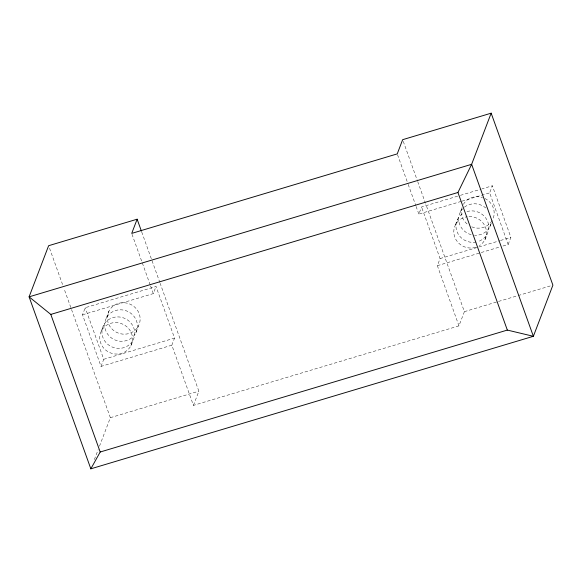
<?xml version="1.0" encoding="UTF-8"?>
<svg xmlns="http://www.w3.org/2000/svg" width="582" height="582" viewBox="0 0 582 582"><rect width="100%" height="100%" fill="white"/><g stroke="black" fill="none" stroke-linecap="round" stroke-linejoin="round"><path stroke-width="0.44" stroke-dasharray="2.91 2.18" d="M171.835 345.191L101.028 366.398L82.513 314.804L85.219 307.703L156.027 286.497L174.549 338.091L171.835 345.191L193.442 405.385L458.965 325.869L464.392 311.661L425.697 203.853M101.384 330.969L103.552 325.287M106.266 318.187L108.972 311.086M101.028 366.398L103.742 359.298L85.219 307.703M130.928 345.693A16.514 15.634 20.9 0 0 114.945 322.595A16.514 15.634 20.9 0 0 102.592 346.705A16.514 15.634 20.9 0 0 130.928 345.693L133.096 340.012A16.514 15.634 20.9 0 0 117.113 316.914A16.514 15.634 20.9 0 0 104.76 341.023A16.514 15.634 20.9 0 0 133.096 340.012M135.81 332.911A16.514 15.634 20.9 0 0 119.827 309.813A16.514 15.634 20.9 0 0 107.474 333.923A16.514 15.634 20.9 0 0 135.81 332.911L138.516 325.804A16.514 15.634 20.9 0 0 122.54 302.705A16.514 15.634 20.9 0 0 110.187 326.822A16.514 15.634 20.9 0 0 138.516 325.804M82.513 314.804L153.321 293.597L156.027 286.497M94.357 459.605L98.198 449.544M99.478 446.19L110.362 417.687L63.984 288.49M193.442 405.385L198.869 391.184L160.166 283.376M461.155 201.408L418.844 214.081L421.557 206.981L459.547 195.596M458.965 325.869L437.358 265.676L440.072 258.575L421.557 206.981M455.415 224.943L457.583 219.261M460.297 212.161L462.101 207.425M502.986 246.019L508.166 244.469L489.651 192.875L492.357 185.774L481.998 188.874M484.959 239.668L487.127 233.986M489.84 226.885L491.048 223.728M508.166 244.469L510.88 237.369L492.357 185.774M460.413 195.341L481.132 189.135M462.013 201.146L489.651 192.875M103.742 359.298L174.549 338.091M440.072 258.575L478.069 247.197M478.928 246.935L499.654 240.73M500.52 240.468L510.88 237.369M437.358 265.676L499.531 247.052M110.362 417.687L198.869 391.184M464.392 311.661L517.325 295.809M518.191 295.554L551.161 285.675M403.275 141.39L417.403 180.755M417.709 181.606L425.384 203.002M397.542 154.732L407.887 183.556M408.193 184.407L415.795 205.599M416.101 206.45L418.844 214.081M141.739 232.036L159.861 282.517M132.012 234.255L150.272 285.122M150.578 285.966L153.321 293.597M49.55 248.274L62.754 285.064M466.953 211.579A16.514 15.634 20.9 0 1 487.847 221.982A16.514 15.634 20.9 0 1 477.757 241.675M476.112 242.076A16.514 15.634 20.9 0 1 457.336 232.429A16.514 15.634 20.9 0 1 463.127 213.288M492.161 220.498A16.514 15.634 20.9 0 1 471.427 226.704M467.07 223.961A16.514 15.634 20.9 0 1 462.072 207.33M463.396 204.347A16.514 15.634 20.9 0 1 482.514 197.516M484.915 198.498A16.514 15.634 20.9 0 1 492.554 219.778M468.976 216.569A16.514 15.634 20.9 0 1 485.672 227.664A16.514 15.634 20.9 0 1 479.415 245.64M475.589 247.357A16.514 15.634 20.9 0 1 454.324 235.746A16.514 15.634 20.9 0 1 467.273 216.715M491.179 223.03A16.514 15.634 20.9 0 1 474.563 235.23M471.165 234.67A16.514 15.634 20.9 0 1 462.646 208.807M464.472 207.134A16.514 15.634 20.9 0 1 485.781 207.978"/><path stroke-width="0.87" d="M137.134 219.203L131.714 233.404L397.237 153.888L402.657 139.68L491.164 113.177L552.9 285.158L533.374 336.294L90.836 468.823L29.1 296.842L48.626 245.706L137.134 219.203L141.433 231.178M491.164 113.177L471.638 164.313L457.939 192.489L507.329 330.081L533.374 336.294L471.638 164.313L29.1 296.842L50.809 314.418L100.191 452.01L90.836 468.823M50.809 314.418L457.939 192.489M100.191 452.01L507.329 330.081"/></g></svg>
